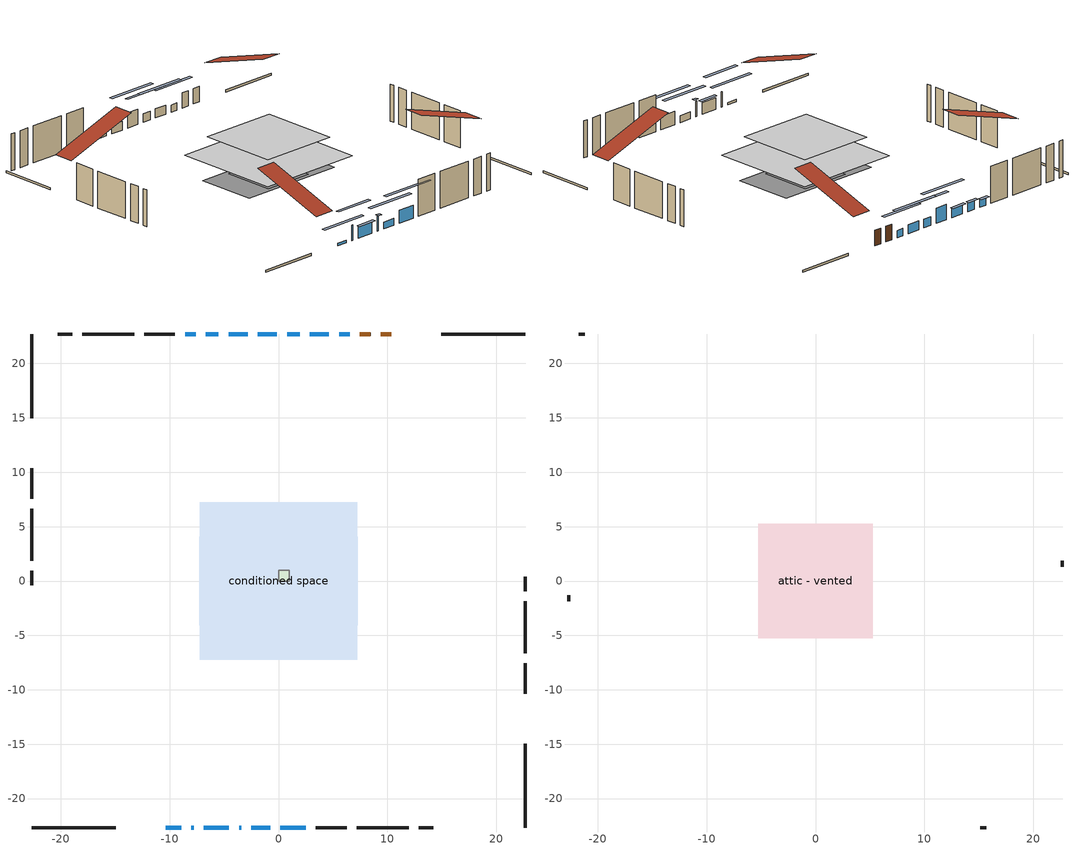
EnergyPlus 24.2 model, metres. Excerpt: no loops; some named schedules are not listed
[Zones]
central ac airloop ret air zone
 floor adiabatic (AdiabaticConst): 0,0 0,1 1,1 1,0 z0
 wall adiabatic (AdiabaticConst): 0,1 0,0 1,0 1,1 0,1 z0:1
 ceiling adiabatic (AdiabaticConst): 1,0 1,1 0,1 0,0 z1
conditioned space
 floor outside (Floor1 construction): -3.43,-3.43 -3.43,3.43 3.43,3.43 3.43,-3.43 z0
 floor adiabatic (AdiabaticFloorConstruction): -7.24,-7.24 -7.24,7.24 7.24,7.24 7.24,-7.24 z2.44
 floor foundation (Slab1 construction): -7.29,-4.07 -7.29,4.07 7.29,4.07 7.29,-4.07 z0
 wall outside (RimJoist1 construction): 22.71,22.71 14.94,22.71 / -22.71,-22.71 -14.94,-22.71 / -22.71,22.71 -22.71,14.94 / 22.71,-22.71 22.71,-14.94 z0:0.3
 wall outside (AdiabaticWallConstruction 1): 10.38,22.71 9.39,22.71 / 8.46,22.71 7.46,22.71 z0:2.03
 wall outside (AdiabaticWallConstruction): 6.53,22.71 5.56,22.71 z0:0.94; -10.38,-22.71 -8.93,-22.71 z0:0.32; -8,-22.71 -7.79,-22.71 / -3.63,-22.71 -3.42,-22.71 z0:2.03; -6.87,-22.71 -4.55,-22.71 z0:1.52; 4.64,22.71 2.88,22.71 z0:1.18; 1.96,22.71 0.79,22.71 z0:1.14; -2.49,-22.71 -0.75,-22.71 z0:0.9; -0.14,22.71 -1.9,22.71 z0:2.01; -2.82,22.71 -4.59,22.71 / -5.52,22.71 -6.69,22.71 z0:1.17; -7.61,22.71 -8.59,22.71 z0:0.98; 0.18,-22.71 2.51,-22.71 z0:1.72
 wall outside (Wall1 construction): -9.52,22.71 -12.34,22.71 / 3.44,-22.71 6.26,-22.71 / -22.71,10.38 -22.71,7.56 / 22.71,-10.38 22.71,-7.56 z0:4.88
 wall outside (Wall2 construction): -13.27,22.71 -18.03,22.71 / 7.19,-22.71 11.95,-22.71 / -22.71,6.63 -22.71,1.86 / 22.71,-6.63 22.71,-1.86 z0:4.88
 wall outside (Wall3 construction): -18.96,22.71 -20.29,22.71 / 12.88,-22.71 14.21,-22.71 / -22.71,0.94 -22.71,-0.39 / 22.71,-0.94 22.71,0.39 z0:4.88
 window (WindowConstruction): 6.53,22.71 5.57,22.71 z0:0.94
 window (WindowConstruction 9): -10.38,-22.71 -8.93,-22.71 z0:0.32
 window (WindowConstruction 10): -8,-22.71 -7.8,-22.71 z0:2.03
 window (WindowConstruction 11): -6.87,-22.71 -4.56,-22.71 z0:1.52
 window (WindowConstruction 12): -3.63,-22.71 -3.42,-22.71 z0:2.03
 window (WindowConstruction 1): 4.64,22.71 2.88,22.71 z0:1.18
 window (WindowConstruction 2): 1.95,22.71 0.79,22.71 z0:1.14
 window (WindowConstruction 3): -2.49,-22.71 -0.75,-22.71 z0:0.9
 window (WindowConstruction 4): -0.14,22.71 -1.89,22.71 z0:2.01
 window (WindowConstruction 5): -2.82,22.71 -4.59,22.71 z0:1.17
 window (WindowConstruction 6): -5.52,22.71 -6.69,22.71 z0:1.17
 window (WindowConstruction 7): -7.61,22.71 -8.59,22.71 z0:0.98
 window (WindowConstruction 8): 0.18,-22.71 2.51,-22.71 z0:1.72
 door (Door): 10.38,22.71 9.39,22.71 z0:2.03
 door (Door 1): 8.46,22.71 7.46,22.71 z0:2.03
 ceiling adiabatic (AdiabaticFloorConstruction): 7.24,-7.24 7.24,7.24 -7.24,7.24 -7.24,-7.24 z2.44
attic - vented
 floor to conditioned space (Floor2 construction Reversed): -5.28,-5.28 -5.28,5.28 5.28,5.28 5.28,-5.28 z4.88
 wall outside (Wall4 construction): -21.22,22.71 -21.78,22.71 / 15.14,-22.71 15.7,-22.71 / -22.71,-1.32 -22.71,-1.88 / 22.71,1.32 22.71,1.88 z0:4.88
 roof outside (Roof1 construction): 11.31,22.71,4.88 11.31,12.43,8.3 14.01,12.43,8.3 14.01,22.71,4.88; -11.31,-22.71,4.88 -11.31,-12.43,8.3 -14.01,-12.43,8.3 -14.01,-22.71,4.88; -22.71,11.31,4.88 -12.43,11.31,8.3 -12.43,14.01,8.3 -22.71,14.01,4.88; 22.71,-11.31,4.88 12.43,-11.31,8.3 12.43,-14.01,8.3 22.71,-14.01,4.88
shading: 2.93,22.71 9.17,22.71 9.17,23.12 2.93,23.12 z3.58; -6.29,-22.71 -13.02,-22.71 -13.02,-23.12 -6.29,-23.12 z2.96; -5.16,-22.71 -10.64,-22.71 -10.64,-23.12 -5.16,-23.12 z4.67; -4.35,-22.71 -7.07,-22.71 -7.07,-23.12 -4.35,-23.12 z1.73; -3.22,-22.71 -3.83,-22.71 -3.83,-23.12 -3.22,-23.12 z2.23; 0.24,22.71 7.28,22.71 7.28,23.12 0.24,23.12 z3.82; -1.85,22.71 4.59,22.71 4.59,23.12 -1.85,23.12 z3.78; 1.89,-22.71 -5.13,-22.71 -5.13,-23.12 1.89,-23.12 z3.54; -4.53,22.71 2.5,22.71 2.5,23.12 -4.53,23.12 z4.65; -4.79,22.71 -2.62,22.71 -2.62,23.12 -4.79,23.12 z1.37; -6.89,22.71 -5.32,22.71 -5.32,23.12 -6.89,23.12 z1.37; -8.79,22.71 -7.41,22.71 -7.41,23.12 -8.79,23.12 z1.18; 5.15,-22.71 -2.46,-22.71 -2.46,-23.12 5.15,-23.12 z4.36
[Building]
Building 1: Terrain=Suburbs
[Site:Location]
Montreal Intl AP_QC: Latitude {deg}=45.47; Longitude {deg}=-73.74; Time Zone {hr}=-5; Elevation {m}=36; Keep Site Location Information=Yes
[Site:GroundTemperature:Shallow]
2.07863, -0.316383, -0.508184, 0.628371, 5.19101, 9.73239, 13.6695, 16.1636, 16.3755, 14.347, 10.5102, 6.10817
[Site:WaterMainsTemperature]
Calculation Method=Schedule; Temperature Schedule=mains temperature schedule
[Material] Roughness=Rough; Thermal Absorptance=0.9
Name | Thickness {m} | Conductivity {W/m-K} | Density {kg/m3} | Specific Heat {J/kg-K} | Solar Absorptance | Visible Absorptance
asphalt or fiberglass shingles | 0.00635 | 0.162714 | 1121.4 | 1465.45 | 0.4 | 0.4
ceiling loosefill ins | 0.169333 | 0.0480833 | 16.02 | 1046.75 | 0.7 | 0.7
ceiling stud and cavity | 0.1397 | 0.508562 | 65.682 | 1177.47 | 0.7 | 0.7
concrete 4.0 in. | 0.1016 | 1.803125 | 2242.8 | 837.4 | 0.7 | 0.7
door material | 0.04445 | 0.053851 | 512.64 | 1214.23 | 0.7 | 0.7
door material 1 | 0.04445 | 0.188738 | 512.64 | 1214.23 | 0.7 | 0.7
floor covering | 0.0127 | 0.0433444 | 54.468 | 1339.84 | 0.6 | 0.6
floor rigid ins; rim joist rigid ins; wall rigid ins | 0.051816 | 0.029427 | 32.04 | 1214.23 | 0.7 | 0.7
floor rigid ins 1; wall rigid ins 1 | 0.512978 | 0.029427 | 32.04 | 1214.23 | 0.7 | 0.7
floor stud and cavity | 0.1397 | 0.0891235 | 92.3553 | 1139.71 | 0.7 | 0.7
floor stud and cavity 1 | 0.1397 | 1.75129 | 37.0049 | 1207.88 | 0.7 | 0.7
furniture material conditioned space 1 | 0.1524 | 0.115458 | 640.8 | 1214.23 | 0.6 | 0.6
gypsum board | 0.0127 | 0.160291 | 801 | 837.4 | 0.6 | 0.6
osb sheathing 0.5 in. | 0.0127 | 0.115458 | 512.64 | 1214.23 | 0.7 | 0.7
osb sheathing 0.75 in. | 0.01905 | 0.115458 | 512.64 | 1214.23 | 0.7 | 0.7
osb sheathing 2.0 in. | 0.0508 | 0.115458 | 512.64 | 1214.23 | 0.7 | 0.7
rim joist stud and cavity | 0.0508 | 0.0405436 | 125.044 | 1163.47 | 0.6 | 0.6
wall stud and cavity | 0.1397 | 0.0937807 | 139.0536 | 1170.24 | 0.7 | 0.7
wall stud and cavity 1 | 0.1397 | 0.191641 | 139.0536 | 1170.24 | 0.7 | 0.7
wall stud and cavity 2 | 0.1397 | 0.0930111 | 139.0536 | 1170.24 | 0.7 | 0.7
wall stud and cavity 3 | 0.0889 | 6.1454 | 50.32683 | 1063.81 | 0.6 | 0.6
wall stud and cavity 4 | 0.0889 | 0.380278 | 52.3479 | 1209.89 | 0.7 | 0.7
wall stud and cavity 5 | 0.0889 | 0.391764 | 83.0341 | 1211.67 | 0.7 | 0.7
wood siding | 0.0254 | 0.102417 | 544.68 | 1172.36 | 0.4 | 0.4
wood siding 1 | 0.00254 | 0.102417 | 544.68 | 1172.36 | 0.4 | 0.4
wood siding 2; wood siding 3; wood siding 4 | 0.0254 | 0.102417 | 544.68 | 1172.36 | 0.7 | 0.7
[Material:NoMass]
Adiabatic: Roughness=Rough; Thermal Resistance {m2-K/W}=176.1; Thermal Absorptance=0.9; Solar Absorptance=0.7; Visible Absorptance=0.7
[WindowMaterial:SimpleGlazingSystem]
Name | U-Factor {W/m2-K} | Solar Heat Gain Coefficient
WindowMaterial | 4.86832 | 0.64
WindowMaterial 1 | 4.77293 | 0.66
WindowMaterial 10 | 2.961077 | 0.45
WindowMaterial 11 | 2.05771 | 0.57
WindowMaterial 2 | 4.52877 | 0.66
WindowMaterial 3 | 2.07758 | 0.56
WindowMaterial 4 | 2.12982 | 0.55
WindowMaterial 5 | 2.046919 | 0.58
WindowMaterial 6 | 2.07872 | 0.56
WindowMaterial 7 | 2.115055 | 0.53
WindowMaterial 8 | 1.99809 | 0.62
WindowMaterial 9 | 3.05704 | 0.54
[Construction]
AdiabaticConst: Adiabatic
AdiabaticFloorConstruction: floor stud and cavity 1, floor rigid ins 1, osb sheathing 0.75 in., floor covering
AdiabaticWallConstruction: wood siding 3, wall rigid ins 1, wall stud and cavity 4, gypsum board
AdiabaticWallConstruction 1: wood siding 4, wall rigid ins 1, wall stud and cavity 4, gypsum board
Door: door material
Door 1: door material 1
Floor1 construction: floor stud and cavity, floor rigid ins, osb sheathing 0.75 in., floor covering
Floor2 construction Reversed: gypsum board, ceiling stud and cavity, ceiling loosefill ins
furniture construction conditioned space 1: furniture material conditioned space 1
PartitionWallConstruction: gypsum board, wall stud and cavity 5, gypsum board
RimJoist1 construction: wood siding 2, rim joist rigid ins, osb sheathing 2.0 in., rim joist stud and cavity
Roof1 construction: asphalt or fiberglass shingles
Slab1 construction: concrete 4.0 in.
Wall1 construction: wood siding, osb sheathing 0.5 in., wall stud and cavity, gypsum board
Wall2 construction: wood siding, wall rigid ins, osb sheathing 0.5 in., wall stud and cavity 1, gypsum board
Wall3 construction: wood siding, osb sheathing 0.5 in., wall stud and cavity 2, gypsum board
Wall4 construction: wood siding 1, wall stud and cavity 3
WindowConstruction: WindowMaterial
WindowConstruction 1: WindowMaterial 1
WindowConstruction 10; WindowConstruction 12: WindowMaterial 10
WindowConstruction 11: WindowMaterial 11
WindowConstruction 2: WindowMaterial 2
WindowConstruction 3: WindowMaterial 3
WindowConstruction 4: WindowMaterial 4
WindowConstruction 5: WindowMaterial 5
WindowConstruction 6: WindowMaterial 6
WindowConstruction 7: WindowMaterial 7
WindowConstruction 8: WindowMaterial 8
WindowConstruction 9: WindowMaterial 9
[Zone] Multiplier=1
Name | Volume {m3} | Part of Total Floor Area
attic - vented | 61.961 | Yes
central ac airloop ret air zone | 1 | No
conditioned space | 432.7 | Yes
[Space]
Name | Zone | Volume {m3} | Space Type
attic - vented 1 | attic - vented | 61.961
central ac airloop ret air space | central ac airloop ret air zone |  | Plenum Space Type
conditioned space 1 | conditioned space | 432.7
[OtherEquipment] Design Level Calculation Method=EquipmentLevel
Name | Fuel Type | Zone or ZoneList or Space or SpaceList | Schedule | Design Level {W} | Fraction Latent | Fraction Radiant | Fraction Lost
central ac airloop_0 RetCondToDZ; central ac airloop_0 SupCondToDZ; central ac airloop_0 SupSensLkToDZ | None | attic - vented 1 | Always On Discrete | 0 | 0 | 0 | 0
central ac airloop_0 SupLatLkToDZ | None | attic - vented 1 | Always On Discrete | 0 | 1 | 0 | 0
central ac airloop_0 RetCondToRP; central ac airloop_0 RetSensLkToRP | None | central ac airloop ret air space | Always On Discrete | 0 | 0 | 0 | 0
central ac airloop_0 RetLatLkToRP | None | central ac airloop ret air space | Always On Discrete | 0 | 1 | 0 | 0
central ac airloop_0 SupCondToLv; central ac airloop_0 SupSensLkToCond; mech vent house fan sensible load | None | conditioned space 1 | Always On Discrete | 0 | 0 | 0 | 0
central ac airloop_0 SupLatLkToCond; mech vent house fan latent load | None | conditioned space 1 | Always On Discrete | 0 | 1 | 0 | 0
clothes dryer 1 | Electricity | conditioned space 1 | clothes dryer schedule | 0 | 0.015 | 0.081 | 0.85
cooking range 1 | Electricity | conditioned space 1 | cooking range schedule | 0 | 0.08 | 0.432 | 0.2
general water use latent | None | conditioned space 1 | general water use schedule | 62.594 | 1 | 0 | 0
general water use sensible | None | conditioned space 1 | general water use schedule | -61.6891 | 0 | 0.6 | 0
water heater energy adjustment1 | Electricity | conditioned space 1 | Always On Discrete | 0.01 | 0 | 0 | 1
[ZoneInfiltration:DesignFlowRate] Schedule=Always On Discrete; Design Flow Rate Calculation Method=Flow/Zone; Design Flow Rate {m3/s}=0
Name | Zone or ZoneList or Space or SpaceList
attic_vented 1 duct leakage imbalance infil flow | attic - vented 1
infil flow; natural vent flow; whole house fan flow | conditioned space 1
[ZoneInfiltration:EffectiveLeakageArea]
infil attic - vented 1: Zone or Space=attic - vented 1; Schedule=Always On Discrete; Effective Air Leakage Area {cm2}=4455.6; Stack Coefficient=0.000577403; Wind Coefficient=1.62353e-05
[ZoneMixing] Schedule=Always On Continuous; Design Flow Rate Calculation Method=Flow/Zone; Design Flow Rate {m3/s}=0
Name | Zone or Space | Source Zone or Space
central ac airloop_0 ZoneMixCondToDZ mix; whole house fan mix | attic - vented | conditioned space
central ac airloop_0 ZoneMixDZToCond mix | conditioned space | attic - vented
[SpaceList]
Plenum Space Type: central ac airloop ret air space
[SurfaceProperty:ExposedFoundationPerimeter]
Slab1: Exposed Perimeter Calculation Method=TotalExposedPerimeter; Total Exposed Perimeter {m}=45.416
[InternalMass] Zone or ZoneList=conditioned space; Space or SpaceList=conditioned space 1
Name | Construction | Surface Area {m2}
furniture mass conditioned space 1 | furniture construction conditioned space 1 | 150.128
partition wall mass | PartitionWallConstruction | 375.32
[Lights]
interior lighting: Zone or ZoneList or Space or SpaceList=conditioned space 1; Schedule=interior lighting schedule; Design Level Calculation Method=LightingLevel; Lighting Level {W}=343.2; Return Air Fraction=0; Fraction Radiant=0.6; Fraction Visible=0.2; Fraction Replaceable=1
[People]
occupants: Zone or ZoneList or Space or SpaceList=conditioned space 1; Number of People Schedule=occupants schedule; Number of People Calculation Method=People; Number of People=3; Fraction Radiant=0.314171; Sensible Heat Fraction=0.56303; Activity Level Schedule=occupants activity schedule; Carbon Dioxide Generation Rate {m3/s-W}=0; Enable ASHRAE 55 Comfort Warnings=No; Mean Radiant Temperature Calculation Type=EnclosureAveraged
[ElectricEquipment] Zone or ZoneList or Space or SpaceList=conditioned space 1; Design Level Calculation Method=EquipmentLevel
Name | Schedule | Design Level {W} | Fraction Latent | Fraction Radiant | Fraction Lost
clothes dryer | clothes dryer schedule | 140.772 | 0.015 | 0.081 | 0.85
clothes washer | clothes washer schedule | 32.1985 | 0.03 | 0.162 | 0.7
cooking range | cooking range schedule | 215.147 | 0.08 | 0.432 | 0.2
dishwasher | dishwasher schedule | 66.8632 | 0.3 | 0.18 | 0.4
fridge | fridge schedule | 72.9452 | 0 | 0.6 | 0
mech vent bath fan 0 | mech vent bath fan 0 schedule | 50.2 | 0 | 0 | 1
mech vent bath fan 1 | mech vent bath fan 1 schedule | 50.2 | 0 | 0 | 1
mech vent house fan | mech vent house fan schedule | 0.95 | 0 | 0 | 1
mech vent house fan cfis | mech vent house fan cfis schedule | 0 | 0 | 0 | 0
mech vent range fan 0 | mech vent range fan 0 schedule | 57 | 0 | 0 | 1
misc plug loads | misc plug loads schedule | 494.7 | 0.045 | 0.513 | 0.1
whole house fan | Always On Discrete | 0 | 0 | 0 | 1
[AirLoopHVAC:ReturnPlenum]
Air Loop HVAC Return Plenum 1: Zone=central ac airloop ret air zone
[Foundation:Kiva]
Foundation Kiva 1: Initial Indoor Air Temperature {C}=18; Wall Height Above Grade {m}=0.1016; Wall Depth Below Slab {m}=0.2032
[Foundation:Kiva:Settings]
Soil Conductivity {W/m-K}=0.849921; Soil Density {kg/m3}=1842.3; Soil Specific Heat {J/kg-K}=418.7; Ground Solar Absorptivity=0.9; Ground Thermal Absorptivity=0.9; Ground Surface Roughness {m}=0.03; Far-Field Width {m}=40; Deep-Ground Boundary Condition=ZeroFlux; Deep-Ground Depth {m}=40; Minimum Cell Dimension {m}=0.2; Maximum Cell Growth Coefficient=3; Simulation Timestep=Timestep
[Exterior:Lights]
exterior lighting: Schedule=exterior lighting schedule; Design Level {W}=75.6
[EnergyManagementSystem:Sensor] Output:Variable or Output:Meter Index Key=attic - vented
Name | Output:Variable or Output:Meter
central_ac_airloop_0_DZ_T_s | Zone Air Temperature
central_ac_airloop_0_DZ_W_s | Zone Mean Air Humidity Ratio
[Schedule:Constant]
Name | Hourly Value
Always On Discrete; Always On Continuous; mech vent house fan schedule; mech vent house fan cfis schedule | 1
occupants activity schedule | 117.228
fridge schedule | 0
[Schedule:Week:Daily]
interior lighting schedule Week Rule - Jan1-Jan27: interior lighting schedule day, interior lighting schedule day, interior lighting schedule day, interior lighting schedule day, interior lighting schedule day, interior lighting schedule day, interior lighting schedule day, interior lighting schedule default day, interior lighting schedule default day, interior lighting schedule default day, interior lighting schedule default day, interior lighting schedule default day
interior lighting schedule Week Rule - Jan28-Feb3: interior lighting schedule day, interior lighting schedule day, interior lighting schedule day, interior lighting schedule day, interior lighting schedule day 1, interior lighting schedule day 1, interior lighting schedule day 1, interior lighting schedule default day, interior lighting schedule default day, interior lighting schedule default day, interior lighting schedule default day, interior lighting schedule default day
interior lighting schedule Week Rule - Feb4-Feb24: interior lighting schedule day 1, interior lighting schedule day 1, interior lighting schedule day 1, interior lighting schedule day 1, interior lighting schedule day 1, interior lighting schedule day 1, interior lighting schedule day 1, interior lighting schedule default day, interior lighting schedule default day, interior lighting schedule default day, interior lighting schedule default day, interior lighting schedule default day
interior lighting schedule Week Rule - Feb25-Mar3: interior lighting schedule day 1, interior lighting schedule day 1, interior lighting schedule day 1, interior lighting schedule day 1, interior lighting schedule day 2, interior lighting schedule day 2, interior lighting schedule day 2, interior lighting schedule default day, interior lighting schedule default day, interior lighting schedule default day, interior lighting schedule default day, interior lighting schedule default day
interior lighting schedule Week Rule - Mar4-Mar31: interior lighting schedule day 2, interior lighting schedule day 2, interior lighting schedule day 2, interior lighting schedule day 2, interior lighting schedule day 2, interior lighting schedule day 2, interior lighting schedule day 2, interior lighting schedule default day, interior lighting schedule default day, interior lighting schedule default day, interior lighting schedule default day, interior lighting schedule default day
interior lighting schedule Week Rule - Apr1-Apr28: interior lighting schedule day 3, interior lighting schedule day 3, interior lighting schedule day 3, interior lighting schedule day 3, interior lighting schedule day 3, interior lighting schedule day 3, interior lighting schedule day 3, interior lighting schedule default day, interior lighting schedule default day, interior lighting schedule default day, interior lighting schedule default day, interior lighting schedule default day
interior lighting schedule Week Rule - Apr29-May5: interior lighting schedule day 3, interior lighting schedule day 3, interior lighting schedule day 4, interior lighting schedule day 4, interior lighting schedule day 4, interior lighting schedule day 4, interior lighting schedule day 4, interior lighting schedule default day, interior lighting schedule default day, interior lighting schedule default day, interior lighting schedule default day, interior lighting schedule default day
interior lighting schedule Week Rule - May6-May26: interior lighting schedule day 4, interior lighting schedule day 4, interior lighting schedule day 4, interior lighting schedule day 4, interior lighting schedule day 4, interior lighting schedule day 4, interior lighting schedule day 4, interior lighting schedule default day, interior lighting schedule default day, interior lighting schedule default day, interior lighting schedule default day, interior lighting schedule default day
interior lighting schedule Week Rule - May27-Jun2: interior lighting schedule day 4, interior lighting schedule day 4, interior lighting schedule day 4, interior lighting schedule day 4, interior lighting schedule day 4, interior lighting schedule day 5, interior lighting schedule day 5, interior lighting schedule default day, interior lighting schedule default day, interior lighting schedule default day, interior lighting schedule default day, interior lighting schedule default day
interior lighting schedule Week Rule - Jun3-Jun30: interior lighting schedule day 5, interior lighting schedule day 5, interior lighting schedule day 5, interior lighting schedule day 5, interior lighting schedule day 5, interior lighting schedule day 5, interior lighting schedule day 5, interior lighting schedule default day, interior lighting schedule default day, interior lighting schedule default day, interior lighting schedule default day, interior lighting schedule default day
interior lighting schedule Week Rule - Jul1-Jul28: interior lighting schedule day 6, interior lighting schedule day 6, interior lighting schedule day 6, interior lighting schedule day 6, interior lighting schedule day 6, interior lighting schedule day 6, interior lighting schedule day 6, interior lighting schedule default day, interior lighting schedule default day, interior lighting schedule default day, interior lighting schedule default day, interior lighting schedule default day
interior lighting schedule Week Rule - Jul29-Aug4: interior lighting schedule day 6, interior lighting schedule day 6, interior lighting schedule day 6, interior lighting schedule day 7, interior lighting schedule day 7, interior lighting schedule day 7, interior lighting schedule day 7, interior lighting schedule default day, interior lighting schedule default day, interior lighting schedule default day, interior lighting schedule default day, interior lighting schedule default day
interior lighting schedule Week Rule - Aug5-Aug25: interior lighting schedule day 7, interior lighting schedule day 7, interior lighting schedule day 7, interior lighting schedule day 7, interior lighting schedule day 7, interior lighting schedule day 7, interior lighting schedule day 7, interior lighting schedule default day, interior lighting schedule default day, interior lighting schedule default day, interior lighting schedule default day, interior lighting schedule default day
interior lighting schedule Week Rule - Aug26-Sep1: interior lighting schedule day 7, interior lighting schedule day 7, interior lighting schedule day 7, interior lighting schedule day 7, interior lighting schedule day 7, interior lighting schedule day 7, interior lighting schedule day 8, interior lighting schedule default day, interior lighting schedule default day, interior lighting schedule default day, interior lighting schedule default day, interior lighting schedule default day
interior lighting schedule Week Rule - Sep2-Sep29: interior lighting schedule day 8, interior lighting schedule day 8, interior lighting schedule day 8, interior lighting schedule day 8, interior lighting schedule day 8, interior lighting schedule day 8, interior lighting schedule day 8, interior lighting schedule default day, interior lighting schedule default day, interior lighting schedule default day, interior lighting schedule default day, interior lighting schedule default day
interior lighting schedule Week Rule - Sep30-Oct6: interior lighting schedule day 8, interior lighting schedule day 9, interior lighting schedule day 9, interior lighting schedule day 9, interior lighting schedule day 9, interior lighting schedule day 9, interior lighting schedule day 9, interior lighting schedule default day, interior lighting schedule default day, interior lighting schedule default day, interior lighting schedule default day, interior lighting schedule default day
interior lighting schedule Week Rule - Oct7-Oct27: interior lighting schedule day 9, interior lighting schedule day 9, interior lighting schedule day 9, interior lighting schedule day 9, interior lighting schedule day 9, interior lighting schedule day 9, interior lighting schedule day 9, interior lighting schedule default day, interior lighting schedule default day, interior lighting schedule default day, interior lighting schedule default day, interior lighting schedule default day
interior lighting schedule Week Rule - Oct28-Nov3: interior lighting schedule day 9, interior lighting schedule day 9, interior lighting schedule day 9, interior lighting schedule day 9, interior lighting schedule day 10, interior lighting schedule day 10, interior lighting schedule day 10, interior lighting schedule default day, interior lighting schedule default day, interior lighting schedule default day, interior lighting schedule default day, interior lighting schedule default day
interior lighting schedule Week Rule - Nov4-Nov24: interior lighting schedule day 10, interior lighting schedule day 10, interior lighting schedule day 10, interior lighting schedule day 10, interior lighting schedule day 10, interior lighting schedule day 10, interior lighting schedule day 10, interior lighting schedule default day, interior lighting schedule default day, interior lighting schedule default day, interior lighting schedule default day, interior lighting schedule default day
interior lighting schedule Week Rule - Nov25-Dec1: interior lighting schedule day 10, interior lighting schedule day 10, interior lighting schedule day 10, interior lighting schedule day 10, interior lighting schedule day 10, interior lighting schedule day 10, interior lighting schedule day 11, interior lighting schedule default day, interior lighting schedule default day, interior lighting schedule default day, interior lighting schedule default day, interior lighting schedule default day
interior lighting schedule Week Rule - Dec2-Dec31: interior lighting schedule day 11, interior lighting schedule day 11, interior lighting schedule day 11, interior lighting schedule day 11, interior lighting schedule day 11, interior lighting schedule day 11, interior lighting schedule day 11, interior lighting schedule default day, interior lighting schedule default day, interior lighting schedule default day, interior lighting schedule default day, interior lighting schedule default day
occupants schedule Week Rule - Jan1-Dec31: occupants schedule day, occupants schedule day, occupants schedule day, occupants schedule day, occupants schedule day, occupants schedule day, occupants schedule day, occupants schedule default day, occupants schedule default day, occupants schedule default day, occupants schedule default day, occupants schedule default day
clothes dryer schedule Week Rule - Jan1-Dec31: clothes dryer schedule day, clothes dryer schedule day, clothes dryer schedule day, clothes dryer schedule day, clothes dryer schedule day, clothes dryer schedule day, clothes dryer schedule day, clothes dryer schedule default day, clothes dryer schedule default day, clothes dryer schedule default day, clothes dryer schedule default day, clothes dryer schedule default day
clothes washer schedule Week Rule - Jan1-Dec31: clothes washer schedule day, clothes washer schedule day, clothes washer schedule day, clothes washer schedule day, clothes washer schedule day, clothes washer schedule day, clothes washer schedule day, clothes washer schedule default day, clothes washer schedule default day, clothes washer schedule default day, clothes washer schedule default day, clothes washer schedule default day
cooking range schedule Week Rule - Jan1-Dec31: cooking range schedule day, cooking range schedule day, cooking range schedule day, cooking range schedule day, cooking range schedule day, cooking range schedule day, cooking range schedule day, cooking range schedule default day, cooking range schedule default day, cooking range schedule default day, cooking range schedule default day, cooking range schedule default day
dishwasher schedule Week Rule - Jan1-Dec31: dishwasher schedule day, dishwasher schedule day, dishwasher schedule day, dishwasher schedule day, dishwasher schedule day, dishwasher schedule day, dishwasher schedule day, dishwasher schedule default day, dishwasher schedule default day, dishwasher schedule default day, dishwasher schedule default day, dishwasher schedule default day
mech vent bath fan 0 schedule Week Rule - Jan1-Dec31: mech vent bath fan 0 schedule day, mech vent bath fan 0 schedule day, mech vent bath fan 0 schedule day, mech vent bath fan 0 schedule day, mech vent bath fan 0 schedule day, mech vent bath fan 0 schedule day, mech vent bath fan 0 schedule day, mech vent bath fan 0 schedule default day, mech vent bath fan 0 schedule default day, mech vent bath fan 0 schedule default day, mech vent bath fan 0 schedule default day, mech vent bath fan 0 schedule default day
mech vent bath fan 1 schedule Week Rule - Jan1-Dec31: mech vent bath fan 1 schedule day, mech vent bath fan 1 schedule day, mech vent bath fan 1 schedule day, mech vent bath fan 1 schedule day, mech vent bath fan 1 schedule day, mech vent bath fan 1 schedule day, mech vent bath fan 1 schedule day, mech vent bath fan 1 schedule default day, mech vent bath fan 1 schedule default day, mech vent bath fan 1 schedule default day, mech vent bath fan 1 schedule default day, mech vent bath fan 1 schedule default day
mech vent range fan 0 schedule Week Rule - Jan1-Dec31: mech vent range fan 0 schedule day, mech vent range fan 0 schedule day, mech vent range fan 0 schedule day, mech vent range fan 0 schedule day, mech vent range fan 0 schedule day, mech vent range fan 0 schedule day, mech vent range fan 0 schedule day, mech vent range fan 0 schedule default day, mech vent range fan 0 schedule default day, mech vent range fan 0 schedule default day, mech vent range fan 0 schedule default day, mech vent range fan 0 schedule default day
misc plug loads schedule Week Rule - Jan1-Dec31: misc plug loads schedule day, misc plug loads schedule day, misc plug loads schedule day, misc plug loads schedule day, misc plug loads schedule day, misc plug loads schedule day, misc plug loads schedule day, misc plug loads schedule default day, misc plug loads schedule default day, misc plug loads schedule default day, misc plug loads schedule default day, misc plug loads schedule default day
general water use schedule Week Rule - Jan1-Dec31: general water use schedule day, general water use schedule day, general water use schedule day, general water use schedule day, general water use schedule day, general water use schedule day, general water use schedule day, general water use schedule default day, general water use schedule default day, general water use schedule default day, general water use schedule default day, general water use schedule default day
exterior lighting schedule Week Rule - Jan1-Jan27: exterior lighting schedule day, exterior lighting schedule day, exterior lighting schedule day, exterior lighting schedule day, exterior lighting schedule day, exterior lighting schedule day, exterior lighting schedule day, exterior lighting schedule default day, exterior lighting schedule default day, exterior lighting schedule default day, exterior lighting schedule default day, exterior lighting schedule default day
exterior lighting schedule Week Rule - Jan28-Feb3: exterior lighting schedule day, exterior lighting schedule day, exterior lighting schedule day, exterior lighting schedule day, exterior lighting schedule day 1, exterior lighting schedule day 1, exterior lighting schedule day 1, exterior lighting schedule default day, exterior lighting schedule default day, exterior lighting schedule default day, exterior lighting schedule default day, exterior lighting schedule default day
exterior lighting schedule Week Rule - Feb4-Feb24: exterior lighting schedule day 1, exterior lighting schedule day 1, exterior lighting schedule day 1, exterior lighting schedule day 1, exterior lighting schedule day 1, exterior lighting schedule day 1, exterior lighting schedule day 1, exterior lighting schedule default day, exterior lighting schedule default day, exterior lighting schedule default day, exterior lighting schedule default day, exterior lighting schedule default day
exterior lighting schedule Week Rule - Feb25-Mar3: exterior lighting schedule day 1, exterior lighting schedule day 1, exterior lighting schedule day 1, exterior lighting schedule day 1, exterior lighting schedule day 2, exterior lighting schedule day 2, exterior lighting schedule day 2, exterior lighting schedule default day, exterior lighting schedule default day, exterior lighting schedule default day, exterior lighting schedule default day, exterior lighting schedule default day
exterior lighting schedule Week Rule - Mar4-Mar31: exterior lighting schedule day 2, exterior lighting schedule day 2, exterior lighting schedule day 2, exterior lighting schedule day 2, exterior lighting schedule day 2, exterior lighting schedule day 2, exterior lighting schedule day 2, exterior lighting schedule default day, exterior lighting schedule default day, exterior lighting schedule default day, exterior lighting schedule default day, exterior lighting schedule default day
exterior lighting schedule Week Rule - Apr1-Apr28: exterior lighting schedule day 3, exterior lighting schedule day 3, exterior lighting schedule day 3, exterior lighting schedule day 3, exterior lighting schedule day 3, exterior lighting schedule day 3, exterior lighting schedule day 3, exterior lighting schedule default day, exterior lighting schedule default day, exterior lighting schedule default day, exterior lighting schedule default day, exterior lighting schedule default day
[Schedule:Year]
interior lighting schedule: interior lighting schedule Week Rule - Jan1-Jan27, 1, 1, 1, 27, interior lighting schedule Week Rule - Jan28-Feb3, 1, 28, 2, 3, interior lighting schedule Week Rule - Feb4-Feb24, 2, 4, 2, 24, interior lighting schedule Week Rule - Feb25-Mar3, 2, 25, 3, 3, interior lighting schedule Week Rule - Mar4-Mar31, 3, 4, 3, 31, interior lighting schedule Week Rule - Apr1-Apr28, 4, 1, 4, 28, interior lighting schedule Week Rule - Apr29-May5, 4, 29, 5, 5, interior lighting schedule Week Rule - May6-May26, 5, 6, 5, 26, interior lighting schedule Week Rule - May27-Jun2, 5, 27, 6, 2, interior lighting schedule Week Rule - Jun3-Jun30, 6, 3, 6, 30, interior lighting schedule Week Rule - Jul1-Jul28, 7, 1, 7, 28, interior lighting schedule Week Rule - Jul29-Aug4, 7, 29, 8, 4, interior lighting schedule Week Rule - Aug5-Aug25, 8, 5, 8, 25, interior lighting schedule Week Rule - Aug26-Sep1, 8, 26, 9, 1, interior lighting schedule Week Rule - Sep2-Sep29, 9, 2, 9, 29, interior lighting schedule Week Rule - Sep30-Oct6, 9, 30, 10, 6, interior lighting schedule Week Rule - Oct7-Oct27, 10, 7, 10, 27, interior lighting schedule Week Rule - Oct28-Nov3, 10, 28, 11, 3, interior lighting schedule Week Rule - Nov4-Nov24, 11, 4, 11, 24, interior lighting schedule Week Rule - Nov25-Dec1, 11, 25, 12, 1, interior lighting schedule Week Rule - Dec2-Dec31, 12, 2, 12, 31
occupants schedule: occupants schedule Week Rule - Jan1-Dec31, 1, 1, 12, 31
clothes dryer schedule: clothes dryer schedule Week Rule - Jan1-Dec31, 1, 1, 12, 31
clothes washer schedule: clothes washer schedule Week Rule - Jan1-Dec31, 1, 1, 12, 31
cooking range schedule: cooking range schedule Week Rule - Jan1-Dec31, 1, 1, 12, 31
dishwasher schedule: dishwasher schedule Week Rule - Jan1-Dec31, 1, 1, 12, 31
mech vent bath fan 0 schedule: mech vent bath fan 0 schedule Week Rule - Jan1-Dec31, 1, 1, 12, 31
mech vent bath fan 1 schedule: mech vent bath fan 1 schedule Week Rule - Jan1-Dec31, 1, 1, 12, 31
mech vent range fan 0 schedule: mech vent range fan 0 schedule Week Rule - Jan1-Dec31, 1, 1, 12, 31
misc plug loads schedule: misc plug loads schedule Week Rule - Jan1-Dec31, 1, 1, 12, 31
general water use schedule: general water use schedule Week Rule - Jan1-Dec31, 1, 1, 12, 31
exterior lighting schedule: exterior lighting schedule Week Rule - Jan1-Jan27, 1, 1, 1, 27, exterior lighting schedule Week Rule - Jan28-Feb3, 1, 28, 2, 3, exterior lighting schedule Week Rule - Feb4-Feb24, 2, 4, 2, 24, exterior lighting schedule Week Rule - Feb25-Mar3, 2, 25, 3, 3, exterior lighting schedule Week Rule - Mar4-Mar31, 3, 4, 3, 31, exterior lighting schedule Week Rule - Apr1-Apr28, 4, 1, 4, 28, exterior lighting schedule Week Rule - Apr29-May5, 4, 29, 5, 5, exterior lighting schedule Week Rule - May6-May26, 5, 6, 5, 26, exterior lighting schedule Week Rule - May27-Jun2, 5, 27, 6, 2, exterior lighting schedule Week Rule - Jun3-Jun30, 6, 3, 6, 30, exterior lighting schedule Week Rule - Jul1-Jul28, 7, 1, 7, 28, exterior lighting schedule Week Rule - Jul29-Aug4, 7, 29, 8, 4, exterior lighting schedule Week Rule - Aug5-Aug25, 8, 5, 8, 25, exterior lighting schedule Week Rule - Aug26-Sep1, 8, 26, 9, 1, exterior lighting schedule Week Rule - Sep2-Sep29, 9, 2, 9, 29, exterior lighting schedule Week Rule - Sep30-Oct6, 9, 30, 10, 6, exterior lighting schedule Week Rule - Oct7-Oct27, 10, 7, 10, 27, exterior lighting schedule Week Rule - Oct28-Nov3, 10, 28, 11, 3, exterior lighting schedule Week Rule - Nov4-Nov24, 11, 4, 11, 24, exterior lighting schedule Week Rule - Nov25-Dec1, 11, 25, 12, 1, exterior lighting schedule Week Rule - Dec2-Dec31, 12, 2, 12, 31
[Schedule:Compact]
mains temperature schedule: Through: 01/01, For: AllDays, Until: 24:00, 6.56833, Through: 01/02, For: AllDays, Until: 24:00, 6.48722, Through: 01/03, For: AllDays, Until: 24:00, 6.40722, Through: 01/04, For: AllDays, Until: 24:00, 6.32889, Through: 01/05, For: AllDays, Until: 24:00, 6.25167, Through: 01/06, For: AllDays, Until: 24:00, 6.17611, Through: 01/07, For: AllDays, Until: 24:00, 6.10222, Through: 01/08, For: AllDays, Until: 24:00, 6.02944, Through: 01/09, For: AllDays, Until: 24:00, 5.95833, Through: 01/10, For: AllDays, Until: 24:00, 5.88889, Through: 01/11, For: AllDays, Until: 24:00, 5.82056, Through: 01/12, For: AllDays, Until: 24:00, 5.75444, Through: 01/13, For: AllDays, Until: 24:00, 5.68944, Through: 01/14, For: AllDays, Until: 24:00, 5.62611, Through: 01/15, For: AllDays, Until: 24:00, 5.56444, Through: 01/16, For: AllDays, Until: 24:00, 5.50444, Through: 01/17, For: AllDays, Until: 24:00, 5.44611, Through: 01/18, For: AllDays, Until: 24:00, 5.38944, Through: 01/19, For: AllDays, Until: 24:00, 5.33389, Through: 01/20, For: AllDays, Until: 24:00, 5.28111, Through: 01/21, For: AllDays, Until: 24:00, 5.22944, Through: 01/22, For: AllDays, Until: 24:00, 5.17944, Through: 01/23, For: AllDays, Until: 24:00, 5.13111, Through: 01/24, For: AllDays, Until: 24:00, 5.085, Through: 01/25, For: AllDays, Until: 24:00, 5.04056, Through: 01/26, For: AllDays, Until: 24:00, 4.99778, Through: 01/27, For: AllDays, Until: 24:00, 4.95667, Through: 01/28, For: AllDays, Until: 24:00, 4.91778, Through: 01/29, For: AllDays, Until: 24:00, 4.88056, Through: 01/30, For: AllDays, Until: 24:00, 4.845, Through: 01/31, For: AllDays, Until: 24:00, 4.81167, Through: 02/01, For: AllDays, Until: 24:00, 4.77944, Through: 02/02, For: AllDays, Until: 24:00, 4.75, Through: 02/03, For: AllDays, Until: 24:00, 4.72167, Through: 02/04, For: AllDays, Until: 24:00, 4.69611, Through: 02/05, For: AllDays, Until: 24:00, 4.67167, Through: 02/06, For: AllDays, Until: 24:00, 4.64944, Through: 02/07, For: AllDays, Until: 24:00, 4.62889, Through: 02/08, For: AllDays, Until: 24:00, 4.61056, Through: 02/09, For: AllDays, Until: 24:00, 4.59389, Through: 02/10, For: AllDays, Until: 24:00, 4.57944, Through: 02/11, For: AllDays, Until: 24:00, 4.56667, Through: 02/12, For: AllDays, Until: 24:00, 4.55611, Through: 02/13, For: AllDays, Until: 24:00, 4.54722, Through: 02/14, For: AllDays, Until: 24:00, 4.54056, Through: 02/15, For: AllDays, Until: 24:00, 4.53556, Through: 02/16, For: AllDays, Until: 24:00, 4.53278, Through: 02/17, For: AllDays, Until: 24:00, 4.53167, Through: 02/18, For: AllDays, Until: 24:00, 4.53278, Through: 02/19, For: AllDays, Until: 24:00, 4.53556, Through: 02/20, For: AllDays, Until: 24:00, 4.54056, Through: 02/21, For: AllDays, Until: 24:00, 4.54722, Through: 02/22, For: AllDays, Until: 24:00, 4.55611, Through: 02/23, For: AllDays, Until: 24:00, 4.56667, Through: 02/24, For: AllDays, Until: 24:00, 4.57944, Through: 02/25, For: AllDays, Until: 24:00, 4.59389, Through: 02/26, For: AllDays, Until: 24:00, 4.61056, Through: 02/27, For: AllDays, Until: 24:00, 4.62889, Through: 02/28, For: AllDays, Until: 24:00, 4.64889, Through: 03/01, For: AllDays, Until: 24:00, 4.67111, Through: 03/02, For: AllDays, Until: 24:00, 4.69556, Through: 03/03, For: AllDays, Until: 24:00, 4.72167, Through: 03/04, For: AllDays, Until: 24:00, 4.74944, Through: 03/05, For: AllDays, Until: 24:00, 4.77944, Through: 03/06, For: AllDays, Until: 24:00, 4.81111, Through: 03/07, For: AllDays, Until: 24:00, 4.84444, Through: 03/08, For: AllDays, Until: 24:00, 4.88, Through: 03/09, For: AllDays, Until: 24:00, 4.91722, Through: 03/10, For: AllDays, Until: 24:00, 4.95611, Through: 03/11, For: AllDays, Until: 24:00, 4.99722, Through: 03/12, For: AllDays, Until: 24:00, 5.04, Through: 03/13, For: AllDays, Until: 24:00, 5.08444, Through: 03/14, For: AllDays, Until: 24:00, 5.13056, Through: 03/15, For: AllDays, Until: 24:00, 5.17889, Through: 03/16, For: AllDays, Until: 24:00, 5.22833, Through: 03/17, For: AllDays, Until: 24:00, 5.28, Through: 03/18, For: AllDays, Until: 24:00, 5.33333, Through: 03/19, For: AllDays, Until: 24:00, 5.38833, Through: 03/20, For: AllDays, Until: 24:00, 5.445, Through: 03/21, For: AllDays, Until: 24:00, 5.50333, Through: 03/22, For: AllDays, Until: 24:00, 5.56333, Through: 03/23, For: AllDays, Until: 24:00, 5.625, Through: 03/24, For: AllDays, Until: 24:00, 5.68833, Through: 03/25, For: AllDays, Until: 24:00, 5.75333, Through: 03/26, For: AllDays, Until: 24:00, 5.81944, Through: 03/27, For: AllDays, Until: 24:00, 5.88778, Through: 03/28, For: AllDays, Until: 24:00, 5.95722, Through: 03/29, For: AllDays, Until: 24:00, 6.02833, Through: 03/30, For: AllDays, Until: 24:00, 6.10111, Through: 03/31, For: AllDays, Until: 24:00, 6.175, Through: 04/01, For: AllDays, Until: 24:00, 6.25056, Through: 04/02, For: AllDays, Until: 24:00, 6.32778, Through: 04/03, For: AllDays, Until: 24:00, 6.40611, Through: 04/04, For: AllDays, Until: 24:00, 6.48556, Through: 04/05, For: AllDays, Until: 24:00, 6.56722, Through: 04/06, For: AllDays, Until: 24:00, 6.64944, Through: 04/07, For: AllDays, Until: 24:00, 6.73333, Through: 04/08, For: AllDays, Until: 24:00, 6.81833, Through: 04/09, For: AllDays, Until: 24:00, 6.905, Through: 04/10, For: AllDays, Until: 24:00, 6.99278, Through: 04/11, For: AllDays, Until: 24:00, 7.08111, Through: 04/12, For: AllDays, Until: 24:00, 7.17167, Through: 04/13, For: AllDays, Until: 24:00, 7.26278, Through: 04/14, For: AllDays, Until: 24:00, 7.355, Through: 04/15, For: AllDays, Until: 24:00, 7.44833, Through: 04/16, For: AllDays, Until: 24:00, 7.54278, Through: 04/17, For: AllDays, Until: 24:00, 7.63889, Through: 04/18, For: AllDays, Until: 24:00, 7.735, Through: 04/19, For: AllDays, Until: 24:00, 7.83278, Through: 04/20, For: AllDays, Until: 24:00, 7.93167, Through: 04/21, For: AllDays, Until: 24:00, 8.03111, Through: 04/22, For: AllDays, Until: 24:00, 8.13167, Through: 04/23, For: AllDays, Until: 24:00, 8.23278, Through: 04/24, For: AllDays, Until: 24:00, 8.335, Through: 04/25, For: AllDays, Until: 24:00, 8.43778, Through: 04/26, For: AllDays, Until: 24:00, 8.54167, Through: 04/27, For: AllDays, Until: 24:00, 8.64611, Through: 04/28, For: AllDays, Until: 24:00, 8.75167, Through: 04/29, For: AllDays, Until: 24:00, 8.85778, Through: 04/30, For: AllDays, Until: 24:00, 8.96444, Through: 05/01, For: AllDays, Until: 24:00, 9.07167, Through: 05/02, For: AllDays, Until: 24:00, 9.17944, Through: 05/03, For: AllDays, Until: 24:00, 9.28778, Through: 05/04, For: AllDays, Until: 24:00, 9.39667, Through: 05/05, For: AllDays, Until: 24:00, 9.50667, Through: 05/06, For: AllDays, Until: 24:00, 9.61667, Through: 05/07, For: AllDays, Until: 24:00, 9.72667, Through: 05/08, For: AllDays, Until: 24:00, 9.83778, Through: 05/09, For: AllDays, Until: 24:00, 9.94889, Through: 05/10, For: AllDays, Until: 24:00, 10.0606, Through: 05/11, For: AllDays, Until: 24:00, 10.1722, Through: 05/12, For: AllDays, Until: 24:00, 10.2844, Through: 05/13, For: AllDays, Until: 24:00, 10.3967, Through: 05/14, For: AllDays, Until: 24:00, 10.5094, Through: 05/15, For: AllDays, Until: 24:00, 10.6222, Through: 05/16, For: AllDays, Until: 24:00, 10.735, Through: 05/17, For: AllDays, Until: 24:00, 10.8478, Through: 05/18, For: AllDays, Until: 24:00, 10.9611, Through: 05/19, For: AllDays, Until: 24:00, 11.0744, Through: 05/20, For: AllDays, Until: 24:00, 11.1872, Through: 05/21, For: AllDays, Until: 24:00, 11.3006, Through: 05/22, For: AllDays, Until: 24:00, 11.4133, Through: 05/23, For: AllDays, Until: 24:00, 11.5267, Through: 05/24, For: AllDays, Until: 24:00, 11.6394, Through: 05/25, For: AllDays, Until: 24:00, 11.7522, Through: 05/26, For: AllDays, Until: 24:00, 11.8644, Through: 05/27, For: AllDays, Until: 24:00, 11.9767, Through: 05/28, For: AllDays, Until: 24:00, 12.0889, Through: 05/29, For: AllDays, Until: 24:00, 12.2006, Through: 05/30, For: AllDays, Until: 24:00, 12.3122, Through: 05/31, For: AllDays, Until: 24:00, 12.4228, Through: 06/01, For: AllDays, Until: 24:00, 12.5339, Through: 06/02, For: AllDays, Until: 24:00, 12.6439, Through: 06/03, For: AllDays, Until: 24:00, 12.7539, Through: 06/04, For: AllDays, Until: 24:00, 12.8628, Through: 06/05, For: AllDays, Until: 24:00, 12.9717, Through: 06/06, For: AllDays, Until: 24:00, 13.08, Through: 06/07, For: AllDays, Until: 24:00, 13.1878, Through: 06/08, For: AllDays, Until: 24:00, 13.2944, Through: 06/09, For: AllDays, Until: 24:00, 13.4011, Through: 06/10, For: AllDays, Until: 24:00, 13.5067, Through: 06/11, For: AllDays, Until: 24:00, 13.6117, Through: 06/12, For: AllDays, Until: 24:00, 13.7156, Through: 06/13, For: AllDays, Until: 24:00, 13.8194, Through: 06/14, For: AllDays, Until: 24:00, 13.9222, Through: 06/15, For: AllDays, Until: 24:00, 14.0239, Through: 06/16, For: AllDays, Until: 24:00, 14.125, Through: 06/17, For: AllDays, Until: 24:00, 14.225, Through: 06/18, For: AllDays, Until: 24:00, 14.3239, Through: 06/19, For: AllDays, Until: 24:00, 14.4222, Through: 06/20, For: AllDays, Until: 24:00, 14.5194, Through: 06/21, For: AllDays, Until: 24:00, 14.6156, Through: 06/22, For: AllDays, Until: 24:00, 14.7106, Through: 06/23, For: AllDays, Until: 24:00, 14.805, Through: 06/24, For: AllDays, Until: 24:00, 14.8978, Through: 06/25, For: AllDays, Until: 24:00, 14.9894, Through: 06/26, For: AllDays, Until: 24:00, 15.0806, Through: 06/27, For: AllDays, Until: 24:00, 15.17, Through: 06/28, For: AllDays, Until: 24:00, 15.2583, Through: 06/29, For: AllDays, Until: 24:00, 15.3456, Through: 06/30, For: AllDays, Until: 24:00, 15.4311, Through: 07/01, For: AllDays, Until: 24:00, 15.5161, Through: 07/02, For: AllDays, Until: 24:00, 15.5989, Through: 07/03, For: AllDays, Until: 24:00, 15.6811, Through: 07/04, For: AllDays, Until: 24:00, 15.7617, Through: 07/05, For: AllDays, Until: 24:00, 15.8411, Through: 07/06, For: AllDays, Until: 24:00, 15.9189, Through: 07/07, For: AllDays, Until: 24:00, 15.995, Through: 07/08, For: AllDays, Until: 24:00, 16.07, Through: 07/09, For: AllDays, Until: 24:00, 16.1433, Through: 07/10, For: AllDays, Until: 24:00, 16.2156, Through: 07/11, For: AllDays, Until: 24:00, 16.2861, Through: 07/12, For: AllDays, Until: 24:00, 16.355, Through: 07/13, For: AllDays, Until: 24:00, 16.4222, Through: 07/14, For: AllDays, Until: 24:00, 16.4878, Through: 07/15, For: AllDays, Until: 24:00, 16.5522, Through: 07/16, For: AllDays, Until: 24:00, 16.615, Through: 07/17, For: AllDays, Until: 24:00, 16.6756, Through: 07/18, For: AllDays, Until: 24:00, 16.735, Through: 07/19, For: AllDays, Until: 24:00, 16.7928, Through: 07/20, For: AllDays, Until: 24:00, 16.8489, Through: 07/21, For: AllDays, Until: 24:00, 16.9028, Through: 07/22, For: AllDays, Until: 24:00, 16.9556, Through: 07/23, For: AllDays, Until: 24:00, 17.0061, Through: 07/24, For: AllDays, Until: 24:00, 17.0556, Through: 07/25, For: AllDays, Until: 24:00, 17.1028, Through: 07/26, For: AllDays, Until: 24:00, 17.1483, Through: 07/27, For: AllDays, Until: 24:00, 17.1917, Through: 07/28, For: AllDays, Until: 24:00, 17.2339, Through: 07/29, For: AllDays, Until: 24:00, 17.2739, Through: 07/30, For: AllDays, Until: 24:00, 17.3122, Through: 07/31, For: AllDays, Until: 24:00, 17.3489, Through: 08/01, For: AllDays, Until: 24:00, 17.3833, Through: 08/02, For: AllDays, Until: 24:00, 17.4161, Through: 08/03, For: AllDays, Until: 24:00, 17.4467, Through: 08/04, For: AllDays, Until: 24:00, 17.4761, Through: 08/05, For: AllDays, Until: 24:00, 17.5028, Through: 08/06, For: AllDays, Until: 24:00, 17.5283, Through: 08/07, For: AllDays, Until: 24:00, 17.5517, Through: 08/08, For: AllDays, Until: 24:00, 17.5728, Through: 08/09, For: AllDays, Until: 24:00, 17.5922, Through: 08/10, For: AllDays, Until: 24:00, 17.61, Through: 08/11, For: AllDays, Until: 24:00, 17.6256, Through: 08/12, For: AllDays, Until: 24:00, 17.6394, Through: 08/13, For: AllDays, Until: 24:00, 17.6511, Through: 08/14, For: AllDays, Until: 24:00, 17.6611, Through: 08/15, For: AllDays, Until: 24:00, 17.6689, Through: 08/16, For: AllDays, Until: 24:00, 17.675, Through: 08/17, For: AllDays, Until: 24:00, 17.6789, Through: 08/18, For: AllDays, Until: 24:00, 17.6811, Through: 08/19, For: AllDays, Until: 24:00, 17.6811, Through: 08/20, For: AllDays, Until: 24:00, 17.6794, Through: 08/21, For: AllDays, Until: 24:00, 17.6756, Through: 08/22, For: AllDays, Until: 24:00, 17.67, Through: 08/23, For: AllDays, Until: 24:00, 17.6622, Through: 08/24, For: AllDays, Until: 24:00, 17.6528, Through: 08/25, For: AllDays, Until: 24:00, 17.6411, Through: 08/26, For: AllDays, Until: 24:00, 17.6278, Through: 08/27, For: AllDays, Until: 24:00, 17.6122, Through: 08/28, For: AllDays, Until: 24:00, 17.595, Through: 08/29, For: AllDays, Until: 24:00, 17.5756, Through: 08/30, For: AllDays, Until: 24:00, 17.5544, Through: 08/31, For: AllDays, Until: 24:00, 17.5311, Through: 09/01, For: AllDays, Until: 24:00, 17.5061, Through: 09/02, For: AllDays, Until: 24:00, 17.4794, Through: 09/03, For: AllDays, Until: 24:00, 17.4506, Through: 09/04, For: AllDays, Until: 24:00, 17.42, Through: 09/05, For: AllDays, Until: 24:00, 17.3878, Through: 09/06, For: AllDays, Until: 24:00, 17.3533, Through: 09/07, For: AllDays, Until: 24:00, 17.3172, Through: 09/08, For: AllDays, Until: 24:00, 17.2789, Through: 09/09, For: AllDays, Until: 24:00, 17.2389, Through: 09/10, For: AllDays, Until: 24:00, 17.1972, Through: 09/11, For: AllDays, Until: 24:00, 17.1539, Through: 09/12, For: AllDays, Until: 24:00, 17.1083, Through: 09/13, For: AllDays, Until: 24:00, 17.0617, Through: 09/14, For: AllDays, Until: 24:00, 17.0128, Through: 09/15, For: AllDays, Until: 24:00, 16.9622, Through: 09/16, For: AllDays, Until: 24:00, 16.9094, Through: 09/17, For: AllDays, Until: 24:00, 16.8556, Through: 09/18, For: AllDays, Until: 24:00, 16.8, Through: 09/19, For: AllDays, Until: 24:00, 16.7422, Through: 09/20, For: AllDays, Until: 24:00, 16.6833, Through: 09/21, For: AllDays, Until: 24:00, 16.6228, Through: 09/22, For: AllDays, Until: 24:00, 16.56, Through: 09/23, For: AllDays, Until: 24:00, 16.4961, Through: 09/24, For: AllDays, Until: 24:00, 16.4306, Through: 09/25, For: AllDays, Until: 24:00, 16.3633, Through: 09/26, For: AllDays, Until: 24:00, 16.295, Through: 09/27, For: AllDays, Until: 24:00, 16.2244, Through: 09/28, For: AllDays, Until: 24:00, 16.1528, Through: 09/29, For: AllDays, Until: 24:00, 16.0794, Through: 09/30, For: AllDays, Until: 24:00, 16.0044, Through: 10/01, For: AllDays, Until: 24:00, 15.9283, Through: 10/02, For: AllDays, Until: 24:00, 15.8511, Through: 10/03, For: AllDays, Until: 24:00, 15.7717, Through: 10/04, For: AllDays, Until: 24:00, 15.6917, Through: 10/05, For: AllDays, Until: 24:00, 15.6094, Through: 10/06, For: AllDays, Until: 24:00, 15.5267, Through: 10/07, For: AllDays, Until: 24:00, 15.4422, Through: 10/08, For: AllDays, Until: 24:00, 15.3567, Through: 10/09, For: AllDays, Until: 24:00, 15.2694, Through: 10/10, For: AllDays, Until: 24:00, 15.1811, Through: 10/11, For: AllDays, Until: 24:00, 15.0917, Through: 10/12, For: AllDays, Until: 24:00, 15.0011, Through: 10/13, For: AllDays, Until: 24:00, 14.9094, Through: 10/14, For: AllDays, Until: 24:00, 14.8167, Through: 10/15, For: AllDays, Until: 24:00, 14.7228, Through: 10/16, For: AllDays, Until: 24:00, 14.6278, Through: 10/17, For: AllDays, Until: 24:00, 14.5317, Through: 10/18, For: AllDays, Until: 24:00, 14.4344, Through: 10/19, For: AllDays, Until: 24:00, 14.3367, Through: 10/20, For: AllDays, Until: 24:00, 14.2378, Through: 10/21, For: AllDays, Until: 24:00, 14.1378, Through: 10/22, For: AllDays, Until: 24:00, 14.0367, Through: 10/23, For: AllDays, Until: 24:00, 13.935, Through: 10/24, For: AllDays, Until: 24:00, 13.8322, Through: 10/25, For: AllDays, Until: 24:00, 13.7289, Through: 10/26, For: AllDays, Until: 24:00, 13.625, Through: 10/27, For: AllDays, Until: 24:00, 13.52, Through: 10/28, For: AllDays, Until: 24:00, 13.4144, Through: 10/29, For: AllDays, Until: 24:00, 13.3083, Through: 10/30, For: AllDays, Until: 24:00, 13.2011, Through: 10/31, For: AllDays, Until: 24:00, 13.0939, Through: 11/01, For: AllDays, Until: 24:00, 12.9856, Through: 11/02, For: AllDays, Until: 24:00, 12.8767, Through: 11/03, For: AllDays, Until: 24:00, 12.7678, Through: 11/04, For: AllDays, Until: 24:00, 12.6578, Through: 11/05, For: AllDays, Until: 24:00, 12.5478, Through: 11/06, For: AllDays, Until: 24:00, 12.4372, Through: 11/07, For: AllDays, Until: 24:00, 12.3261, Through: 11/08, For: AllDays, Until: 24:00, 12.215, Through: 11/09, For: AllDays, Until: 24:00, 12.1033, Through: 11/10, For: AllDays, Until: 24:00, 11.9911, Through: 11/11, For: AllDays, Until: 24:00, 11.8789, Through: 11/12, For: AllDays, Until: 24:00, 11.7667, Through: 11/13, For: AllDays, Until: 24:00, 11.6539, Through: 11/14, For: AllDays, Until: 24:00, 11.5411, Through: 11/15, For: AllDays, Until: 24:00, 11.4278, Through: 11/16, For: AllDays, Until: 24:00, 11.315, Through: 11/17, For: AllDays, Until: 24:00, 11.2017, Through: 11/18, For: AllDays, Until: 24:00, 11.0889, Through: 11/19, For: AllDays, Until: 24:00, 10.9756, Through: 11/20, For: AllDays, Until: 24:00, 10.8622, Through: 11/21, For: AllDays, Until: 24:00, 10.7494, Through: 11/22, For: AllDays, Until: 24:00, 10.6367, Through: 11/23, For: AllDays, Until: 24:00, 10.5239, Through: 11/24, For: AllDays, Until: 24:00, 10.4111, Through: 11/25, For: AllDays, Until: 24:00, 10.2989, Through: 11/26, For: AllDays, Until: 24:00, 10.1867, Through: 11/27, For: AllDays, Until: 24:00, 10.0744, Through: 11/28, For: AllDays, Until: 24:00, 9.96333, Through: 11/29, For: AllDays, Until: 24:00, 9.85167, Through: 11/30, For: AllDays, Until: 24:00, 9.74111, Through: 12/01, For: AllDays, Until: 24:00, 9.63056, Through: 12/02, For: AllDays, Until: 24:00, 9.52056, Through: 12/03, For: AllDays, Until: 24:00, 9.41111, Through: 12/04, For: AllDays, Until: 24:00, 9.30167, Through: 12/05, For: AllDays, Until: 24:00, 9.19333, Through: 12/06, For: AllDays, Until: 24:00, 9.08556, Through: 12/07, For: AllDays, Until: 24:00, 8.97778, Through: 12/08, For: AllDays, Until: 24:00, 8.87111, Through: 12/09, For: AllDays, Until: 24:00, 8.765, Through: 12/10, For: AllDays, Until: 24:00, 8.66, Through: 12/11, For: AllDays, Until: 24:00, 8.555, Through: 12/12, For: AllDays, Until: 24:00, 8.45111, Through: 12/13, For: AllDays, Until: 24:00, 8.34833, Through: 12/14, For: AllDays, Until: 24:00, 8.24611, Through: 12/15, For: AllDays, Until: 24:00, 8.14444, Through: 12/16, For: AllDays, Until: 24:00, 8.04389, Through: 12/17, For: AllDays, Until: 24:00, 7.94444, Through: 12/18, For: AllDays, Until: 24:00, 7.84556, Through: 12/19, For: AllDays, Until: 24:00, 7.74778, Through: 12/20, For: AllDays, Until: 24:00, 7.65111, Through: 12/21, For: AllDays, Until: 24:00, 7.555, Through: 12/22, For: AllDays, Until: 24:00, 7.46056, Through: 12/23, For: AllDays, Until: 24:00, 7.36667, Through: 12/24, For: AllDays, Until: 24:00, 7.27444, Through: 12/25, For: AllDays, Until: 24:00, 7.18278, Through: 12/26, For: AllDays, Until: 24:00, 7.09278, Through: 12/27, For: AllDays, Until: 24:00, 7.00389, Through: 12/28, For: AllDays, Until: 24:00, 6.91611, Through: 12/29, For: AllDays, Until: 24:00, 6.82944, Through: 12/30, For: AllDays, Until: 24:00, 6.74389, Through: 12/31, For: AllDays, Until: 24:00, 6.66
